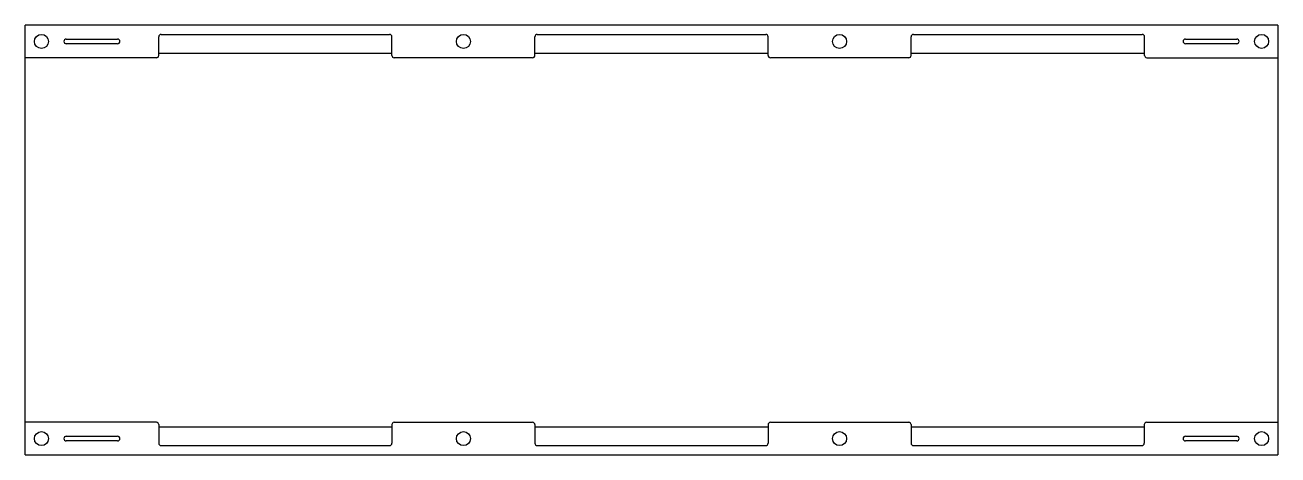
# Model space of a CAD drawing. Header units: millimetres. Extents: x 6 to 274, y 3 to 96.
import ezdxf

# ---------------------------------------------------------------- set-up
doc = ezdxf.new("R2010")
doc.units = ezdxf.units.MM

msp = doc.modelspace()

# ---------------------------------------------------------------- linework, layer by layer
for p, q in [((274.28, 95.58), (5.58, 95.58)), ((5.58, 3.38), (5.58, 95.58)), ((274.28, 95.58), (274.28, 3.38)), ((13.91, 92.08), (13.91, 92.08)), ((14.41, 92.58), (25.41, 92.58)), ((25.41, 91.58), (14.41, 91.58)), ((25.91, 92.08), (25.91, 92.08)), ((34.25, 89.58), (34.25, 93.08)), ((34.75, 93.58), (83.75, 93.58)), ((84.25, 89.58), (84.25, 93.08)), ((114.93, 89.58), (114.93, 93.08)), ((115.43, 93.58), (164.43, 93.58)), ((164.93, 89.58), (164.93, 93.08)), ((195.6, 89.58), (195.6, 93.08)), ((196.1, 93.58), (245.17, 93.58)), ((245.67, 89.58), (245.67, 93.08)), ((253.94, 92.09), (253.94, 92.09)), ((254.44, 92.59), (265.44, 92.59)), ((265.44, 91.59), (254.44, 91.59)), ((265.94, 92.09), (265.94, 92.09)), ((34.25, 89.58), (84.25, 89.58)), ((34.25, 89.08), (34.25, 89.58)), ((84.25, 89.08), (84.25, 89.58)), ((114.93, 89.58), (164.93, 89.58)), ((114.93, 89.08), (114.93, 89.58)), ((164.93, 89.08), (164.93, 89.58)), ((195.6, 89.58), (245.67, 89.58)), ((195.6, 89.08), (195.6, 89.58)), ((245.67, 89.08), (245.67, 89.58)), ((33.75, 88.58), (5.58, 88.58)), ((114.43, 88.58), (84.75, 88.58)), ((195.1, 88.58), (165.43, 88.58)), ((246.17, 88.59), (274.28, 88.59)), ((33.75, 10.38), (5.58, 10.38)), ((34.25, 9.88), (34.25, 9.38)), ((34.25, 9.38), (84.25, 9.38)), ((34.25, 9.38), (34.25, 5.88)), ((84.25, 9.88), (84.25, 9.38)), ((84.25, 9.38), (84.25, 5.88)), ((84.75, 10.38), (114.43, 10.38)), ((114.93, 9.88), (114.93, 9.38)), ((114.93, 9.38), (164.93, 9.38)), ((114.93, 9.38), (114.93, 5.88)), ((164.93, 9.88), (164.93, 9.38)), ((164.93, 9.38), (164.93, 5.88)), ((165.43, 10.38), (195.1, 10.38)), ((195.6, 9.88), (195.6, 9.38)), ((195.6, 9.38), (245.6, 9.38)), ((195.6, 9.38), (195.6, 5.88)), ((245.6, 9.88), (245.6, 9.38)), ((245.6, 9.38), (245.6, 5.88)), ((246.1, 10.38), (274.28, 10.38)), ((13.91, 6.88), (13.91, 6.88)), ((14.41, 7.38), (25.41, 7.38)), ((25.41, 6.38), (14.41, 6.38)), ((25.91, 6.88), (25.91, 6.88)), ((34.75, 5.38), (83.75, 5.38)), ((115.43, 5.38), (164.43, 5.38)), ((196.1, 5.38), (245.1, 5.38)), ((253.94, 6.88), (253.94, 6.88)), ((254.44, 7.38), (265.44, 7.38)), ((265.44, 6.38), (254.44, 6.38)), ((265.94, 6.88), (265.94, 6.88)), ((5.58, 3.38), (274.28, 3.38))]:
    msp.add_line(p, q)
for centre in [(9.08, 92.08), (99.59, 92.08), (180.26, 92.08), (270.78, 92.09), (9.08, 6.88), (99.59, 6.88), (180.26, 6.88), (270.78, 6.88)]:
    msp.add_circle(centre, 1.5)
for centre, start, end in [((14.41, 92.08), 90, 180), ((14.41, 92.08), 180, 270), ((25.41, 92.08), 0, 90), ((25.41, 92.08), 270, 0), ((34.75, 93.08), 90, 180), ((83.75, 93.08), 0, 90), ((115.43, 93.08), 90, 180), ((164.43, 93.08), 0, 90), ((196.1, 93.08), 90, 180), ((245.17, 93.08), 0, 90), ((254.44, 92.09), 90, 180), ((254.44, 92.09), 180, 270), ((265.44, 92.09), 0, 90), ((265.44, 92.09), 270, 0), ((33.75, 89.08), 270, 0), ((84.75, 89.08), 180, 270), ((114.43, 89.08), 270, 0), ((165.43, 89.08), 180, 270), ((195.1, 89.08), 270, 0), ((246.17, 89.09), 180.8375, 270), ((33.75, 9.88), 0, 90), ((84.75, 9.88), 90, 180), ((114.43, 9.88), 0, 90), ((165.43, 9.88), 90, 180), ((195.1, 9.88), 0, 90), ((246.1, 9.88), 90, 180), ((14.41, 6.88), 90, 180), ((14.41, 6.88), 180, 270), ((25.41, 6.88), 0, 90), ((25.41, 6.88), 270, 0), ((34.75, 5.88), 180, 270), ((83.75, 5.88), 270, 0), ((115.43, 5.88), 180, 270), ((164.43, 5.88), 270, 0), ((196.1, 5.88), 180, 270), ((245.1, 5.88), 270, 0), ((254.44, 6.88), 90, 180), ((254.44, 6.88), 180, 270), ((265.44, 6.88), 0, 90), ((265.44, 6.88), 270, 0)]:
    msp.add_arc(centre, 0.5, start, end)

doc.saveas('drawing.dxf')
